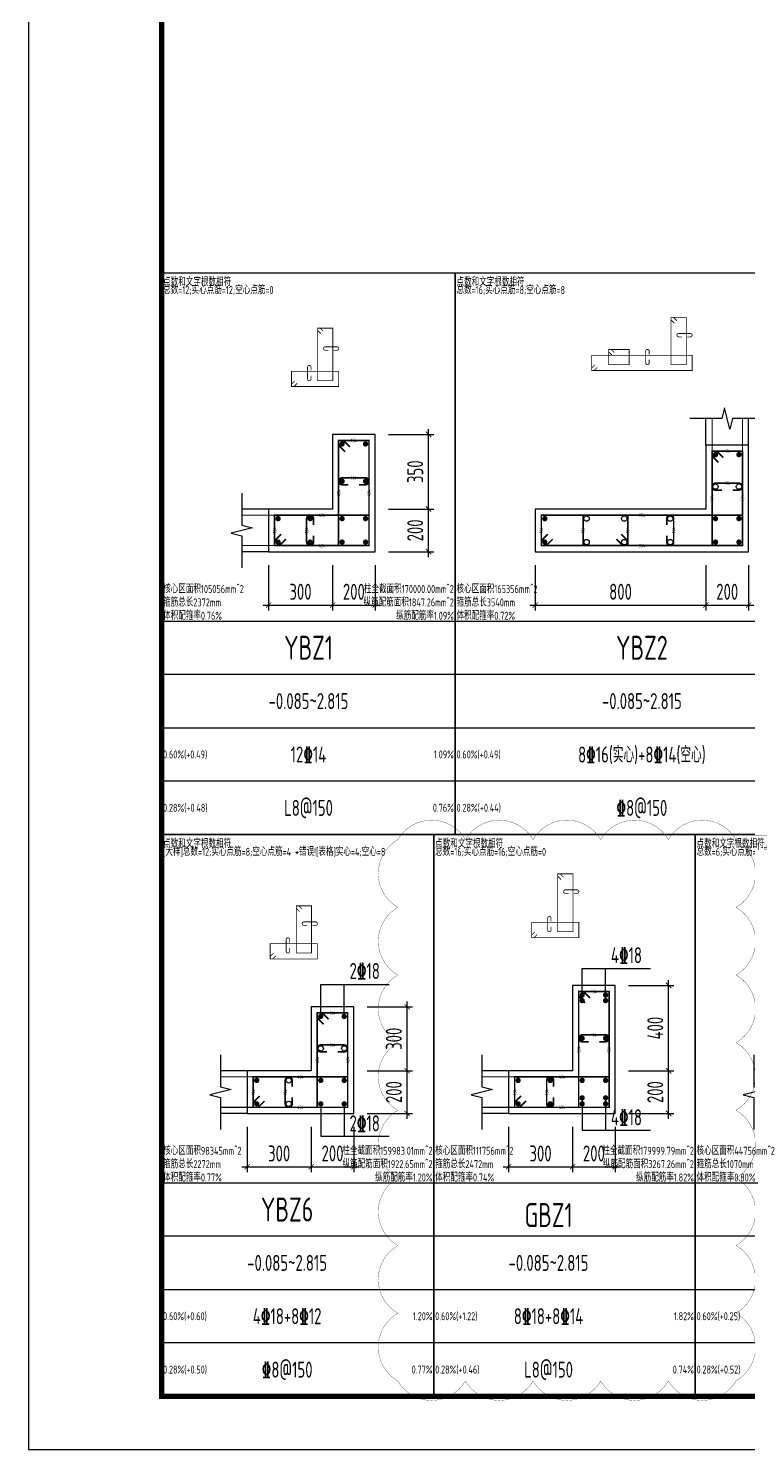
# Model space of a CAD drawing. Extents: x -1058961 to 23600, y -449123 to 2751847.
# Drawn here: x -459602 to -446102, y -81361 to -54723 of the extents above; entities that cross this region are included whole.
import ezdxf
from ezdxf.enums import TextEntityAlignment as Align

# ---------------------------------------------------------------- set-up
doc = ezdxf.new("R2010")
doc.units = 0
doc.header["$LTSCALE"] = 1000
doc.layers.get('0').update_dxf_attribs({"linetype": 'CONTINUOUS'})
doc.layers.get('DEFPOINTS').update_dxf_attribs({"linetype": 'CONTINUOUS'})
for name, color, linetype in [('-TK', 7, 'CONTINUOUS'), ('COLU_DE_DIM', 3, 'CONTINUOUS'), ('COLU_DE_TH', 7, 'CONTINUOUS'), ('LABEL', 1, 'CONTINUOUS'), ('LINK', 6, 'CONTINUOUS'), ('LINK-INDEX', 6, 'CONTINUOUS'), ('REIN', 6, 'CONTINUOUS'), ('TAB', 7, 'CONTINUOUS'), ('TAB_TEXT', 7, 'CONTINUOUS'), ('TEXT25', 2, 'CONTINUOUS'), ('THIN', 7, 'CONTINUOUS')]:
    doc.layers.add(name, color=color, linetype=linetype)
for name, color, linetype, plot in [('审图修改', 2, 'CONTINUOUS', False), ('箍筋长度', 3, 'CONTINUOUS', False), ('配箍校核', 34, 'CONTINUOUS', False)]:
    doc.layers.add(name, color=color, linetype=linetype, plot=plot)
doc.styles.add('BW_Rein', font='Tssdeng.shx', dxfattribs={"width": 0.7, "bigfont": 'hztxt.shx'})
doc.styles.add('TSSD_DIMENSION', font='Tssdeng.shx', dxfattribs={"width": 0.7, "bigfont": 'tssdchn.shx'})
doc.styles.add('TSSD_REIN', font='tssdeng.shx', dxfattribs={"width": 0.7, "height": 300, "bigfont": 'tssdchn.shx'})
doc.dimstyles.new('TSSD_25_100', dxfattribs={"dimtxt": 300, "dimasz": 100, "dimexe": 100, "dimexo": 250, "dimgap": 100, "dimtad": 1, "dimdec": 0, "dimlfac": 0.25, "dimzin": 0, "dimdsep": 46, "dimtxsty": 'TSSD_DIMENSION', "dimblk": 'ARCHTICK', "dimcen": 0, "dimdle": 100, "dimclrt": 7, "dimadec": 0, "dimazin": 0, "dimtfac": 1, "dimtdec": 0, "dimtix": 1, "dimtmove": 2, "dimatfit": 3, "dimldrblk": 'ARCHTICK', "dimfxl": 0, "dimtolj": 1, "dimtzin": 0, "dimarcsym": 0})

# ---------------------------------------------------------------- blocks, each defined once
blk = doc.blocks.new('_ArchTick')
at = {"color": 0, "linetype": 'ByBlock', "const_width": 0.15}
blk.add_lwpolyline([(-0.5, -0.5), (0.5, 0.5)], dxfattribs=at)
blk = doc.blocks.new('*D105')
at = {"layer": 'COLU_DE_DIM', "color": 0, "lineweight": -2}
for p, q in [((-455102, -64782), (-455102, -65632)), ((-453902, -64782), (-453902, -65632)), ((-455202, -65532), (-453802, -65532))]:
    blk.add_line(p, q, dxfattribs=at)
at = {"layer": 'DEFPOINTS', "color": 0}
for p in [(-455102, -64532), (-453902, -64532), (-453902, -65532)]:
    blk.add_point(p, dxfattribs=at)
at = {"layer": 'COLU_DE_DIM', "color": 0, "lineweight": -2, "xscale": 100, "yscale": 100, "zscale": 100, "rotation": 180}
blk.add_blockref('_ArchTick', (-455102, -65532), dxfattribs=at)
at = {"layer": 'COLU_DE_DIM', "color": 0, "lineweight": -2, "xscale": 100, "yscale": 100, "zscale": 100}
blk.add_blockref('_ArchTick', (-453902, -65532), dxfattribs=at)
at = {"layer": 'COLU_DE_DIM', "color": 7, "insert": (-454502, -65282), "char_height": 300, "attachment_point": 5, "style": 'TSSD_DIMENSION'}
blk.add_mtext('\\A1;300', dxfattribs=at)
blk = doc.blocks.new('*D106')
at = {"layer": 'COLU_DE_DIM', "color": 0, "lineweight": -2}
for p, q in [((-453902, -64782), (-453902, -65632)), ((-453102, -64782), (-453102, -65632)), ((-454002, -65532), (-453002, -65532))]:
    blk.add_line(p, q, dxfattribs=at)
at = {"layer": 'DEFPOINTS', "color": 0}
for p in [(-453902, -64532), (-453102, -64532), (-453102, -65532)]:
    blk.add_point(p, dxfattribs=at)
at = {"layer": 'COLU_DE_DIM', "color": 0, "lineweight": -2, "xscale": 100, "yscale": 100, "zscale": 100, "rotation": 180}
blk.add_blockref('_ArchTick', (-453902, -65532), dxfattribs=at)
at = {"layer": 'COLU_DE_DIM', "color": 0, "lineweight": -2, "xscale": 100, "yscale": 100, "zscale": 100}
blk.add_blockref('_ArchTick', (-453102, -65532), dxfattribs=at)
at = {"layer": 'COLU_DE_DIM', "color": 7, "insert": (-453502, -65282), "char_height": 300, "attachment_point": 5, "style": 'TSSD_DIMENSION'}
blk.add_mtext('\\A1;200', dxfattribs=at)
blk = doc.blocks.new('*D107')
at = {"layer": 'COLU_DE_DIM', "color": 0, "lineweight": -2}
for p, q in [((-452102, -64632), (-452102, -63632)), ((-452852, -63732), (-452002, -63732)), ((-452852, -64532), (-452002, -64532))]:
    blk.add_line(p, q, dxfattribs=at)
at = {"layer": 'DEFPOINTS', "color": 0}
for p in [(-453102, -63732), (-452102, -63732), (-453102, -64532)]:
    blk.add_point(p, dxfattribs=at)
at = {"layer": 'COLU_DE_DIM', "color": 0, "lineweight": -2, "xscale": 100, "yscale": 100, "zscale": 100}
for p, rotation in [((-452102, -63732), 90), ((-452102, -64532), 270)]:
    blk.add_blockref('_ArchTick', p, dxfattribs=dict(at, rotation=rotation))
at = {"layer": 'COLU_DE_DIM', "color": 7, "insert": (-452352, -64132), "char_height": 300, "attachment_point": 5, "rotation": 90, "style": 'TSSD_DIMENSION'}
blk.add_mtext('\\A1;200', dxfattribs=at)
blk = doc.blocks.new('*D108')
at = {"layer": 'COLU_DE_DIM', "color": 0, "lineweight": -2}
for p, q in [((-452852, -62332), (-452002, -62332)), ((-452102, -63832), (-452102, -62232)), ((-452852, -63732), (-452002, -63732))]:
    blk.add_line(p, q, dxfattribs=at)
at = {"layer": 'DEFPOINTS', "color": 0}
for p in [(-453102, -62332), (-452102, -62332), (-453102, -63732)]:
    blk.add_point(p, dxfattribs=at)
at = {"layer": 'COLU_DE_DIM', "color": 0, "lineweight": -2, "xscale": 100, "yscale": 100, "zscale": 100}
for p, rotation in [((-452102, -62332), 90), ((-452102, -63732), 270)]:
    blk.add_blockref('_ArchTick', p, dxfattribs=dict(at, rotation=rotation))
at = {"layer": 'COLU_DE_DIM', "color": 7, "insert": (-452352, -63032), "char_height": 300, "attachment_point": 5, "rotation": 90, "style": 'TSSD_DIMENSION'}
blk.add_mtext('\\A1;350', dxfattribs=at)
blk = doc.blocks.new('*D10')
at = {"layer": 'COLU_DE_DIM', "color": 0, "lineweight": -2}
for p, q in [((-455502, -75311), (-455502, -76161)), ((-454302, -75311), (-454302, -76161)), ((-455602, -76061), (-454202, -76061))]:
    blk.add_line(p, q, dxfattribs=at)
at = {"layer": 'DEFPOINTS', "color": 0}
for p in [(-455502, -75061), (-454302, -75061), (-454302, -76061)]:
    blk.add_point(p, dxfattribs=at)
at = {"layer": 'COLU_DE_DIM', "color": 0, "lineweight": -2, "xscale": 100, "yscale": 100, "zscale": 100, "rotation": 180}
blk.add_blockref('_ArchTick', (-455502, -76061), dxfattribs=at)
at = {"layer": 'COLU_DE_DIM', "color": 0, "lineweight": -2, "xscale": 100, "yscale": 100, "zscale": 100}
blk.add_blockref('_ArchTick', (-454302, -76061), dxfattribs=at)
at = {"layer": 'COLU_DE_DIM', "color": 7, "insert": (-454902, -75811), "char_height": 300, "attachment_point": 5, "style": 'TSSD_DIMENSION'}
blk.add_mtext('\\A1;300', dxfattribs=at)
blk = doc.blocks.new('*D11')
at = {"layer": 'COLU_DE_DIM', "color": 0, "lineweight": -2}
for p, q in [((-454302, -75311), (-454302, -76161)), ((-453502, -75311), (-453502, -76161)), ((-454402, -76061), (-453402, -76061))]:
    blk.add_line(p, q, dxfattribs=at)
at = {"layer": 'DEFPOINTS', "color": 0}
for p in [(-454302, -75061), (-453502, -75061), (-453502, -76061)]:
    blk.add_point(p, dxfattribs=at)
at = {"layer": 'COLU_DE_DIM', "color": 0, "lineweight": -2, "xscale": 100, "yscale": 100, "zscale": 100, "rotation": 180}
blk.add_blockref('_ArchTick', (-454302, -76061), dxfattribs=at)
at = {"layer": 'COLU_DE_DIM', "color": 0, "lineweight": -2, "xscale": 100, "yscale": 100, "zscale": 100}
blk.add_blockref('_ArchTick', (-453502, -76061), dxfattribs=at)
at = {"layer": 'COLU_DE_DIM', "color": 7, "insert": (-453902, -75811), "char_height": 300, "attachment_point": 5, "style": 'TSSD_DIMENSION'}
blk.add_mtext('\\A1;200', dxfattribs=at)
blk = doc.blocks.new('*D12')
at = {"layer": 'COLU_DE_DIM', "color": 0, "lineweight": -2}
for p, q in [((-453252, -74261), (-452402, -74261)), ((-452502, -75161), (-452502, -74161)), ((-453252, -75061), (-452402, -75061))]:
    blk.add_line(p, q, dxfattribs=at)
at = {"layer": 'DEFPOINTS', "color": 0}
for p in [(-453502, -74261), (-452502, -74261), (-453502, -75061)]:
    blk.add_point(p, dxfattribs=at)
at = {"layer": 'COLU_DE_DIM', "color": 0, "lineweight": -2, "xscale": 100, "yscale": 100, "zscale": 100}
for p, rotation in [((-452502, -74261), 90), ((-452502, -75061), 270)]:
    blk.add_blockref('_ArchTick', p, dxfattribs=dict(at, rotation=rotation))
at = {"layer": 'COLU_DE_DIM', "color": 7, "insert": (-452752, -74661), "char_height": 300, "attachment_point": 5, "rotation": 90, "style": 'TSSD_DIMENSION'}
blk.add_mtext('\\A1;200', dxfattribs=at)
blk = doc.blocks.new('*D13')
at = {"layer": 'COLU_DE_DIM', "color": 0, "lineweight": -2}
for p, q in [((-452502, -74361), (-452502, -72962)), ((-453252, -73062), (-452402, -73062)), ((-453252, -74261), (-452402, -74261))]:
    blk.add_line(p, q, dxfattribs=at)
at = {"layer": 'DEFPOINTS', "color": 0}
for p in [(-453502, -73062), (-452502, -73062), (-453502, -74261)]:
    blk.add_point(p, dxfattribs=at)
at = {"layer": 'COLU_DE_DIM', "color": 0, "lineweight": -2, "xscale": 100, "yscale": 100, "zscale": 100}
for p, rotation in [((-452502, -73062), 90), ((-452502, -74261), 270)]:
    blk.add_blockref('_ArchTick', p, dxfattribs=dict(at, rotation=rotation))
at = {"layer": 'COLU_DE_DIM', "color": 7, "insert": (-452752, -73661), "char_height": 300, "attachment_point": 5, "rotation": 90, "style": 'TSSD_DIMENSION'}
blk.add_mtext('\\A1;300', dxfattribs=at)
blk = doc.blocks.new('*D18')
at = {"layer": 'COLU_DE_DIM', "color": 0, "lineweight": -2}
for p, q in [((-450102, -64782), (-450102, -65632)), ((-446902, -64782), (-446902, -65632)), ((-450202, -65532), (-446802, -65532))]:
    blk.add_line(p, q, dxfattribs=at)
at = {"layer": 'DEFPOINTS', "color": 0}
for p in [(-450102, -64532), (-446902, -64532), (-446902, -65532)]:
    blk.add_point(p, dxfattribs=at)
at = {"layer": 'COLU_DE_DIM', "color": 0, "lineweight": -2, "xscale": 100, "yscale": 100, "zscale": 100, "rotation": 180}
blk.add_blockref('_ArchTick', (-450102, -65532), dxfattribs=at)
at = {"layer": 'COLU_DE_DIM', "color": 0, "lineweight": -2, "xscale": 100, "yscale": 100, "zscale": 100}
blk.add_blockref('_ArchTick', (-446902, -65532), dxfattribs=at)
at = {"layer": 'COLU_DE_DIM', "color": 7, "insert": (-448502, -65282), "char_height": 300, "attachment_point": 5, "style": 'TSSD_DIMENSION'}
blk.add_mtext('\\A1;800', dxfattribs=at)
blk = doc.blocks.new('*D19')
at = {"layer": 'COLU_DE_DIM', "color": 0, "lineweight": -2}
for p, q in [((-446902, -64782), (-446902, -65632)), ((-446102, -64782), (-446102, -65632)), ((-447002, -65532), (-446002, -65532))]:
    blk.add_line(p, q, dxfattribs=at)
at = {"layer": 'DEFPOINTS', "color": 0}
for p in [(-446902, -64532), (-446102, -64532), (-446102, -65532)]:
    blk.add_point(p, dxfattribs=at)
at = {"layer": 'COLU_DE_DIM', "color": 0, "lineweight": -2, "xscale": 100, "yscale": 100, "zscale": 100, "rotation": 180}
blk.add_blockref('_ArchTick', (-446902, -65532), dxfattribs=at)
at = {"layer": 'COLU_DE_DIM', "color": 0, "lineweight": -2, "xscale": 100, "yscale": 100, "zscale": 100}
blk.add_blockref('_ArchTick', (-446102, -65532), dxfattribs=at)
at = {"layer": 'COLU_DE_DIM', "color": 7, "insert": (-446502, -65282), "char_height": 300, "attachment_point": 5, "style": 'TSSD_DIMENSION'}
blk.add_mtext('\\A1;200', dxfattribs=at)
blk = doc.blocks.new('*D37')
at = {"layer": 'COLU_DE_DIM', "color": 0, "lineweight": -2}
for p, q in [((-450602, -75311), (-450602, -76161)), ((-449402, -75311), (-449402, -76161)), ((-450702, -76061), (-449302, -76061))]:
    blk.add_line(p, q, dxfattribs=at)
at = {"layer": 'DEFPOINTS', "color": 0}
for p in [(-450602, -75061), (-449402, -75061), (-449402, -76061)]:
    blk.add_point(p, dxfattribs=at)
at = {"layer": 'COLU_DE_DIM', "color": 0, "lineweight": -2, "xscale": 100, "yscale": 100, "zscale": 100, "rotation": 180}
blk.add_blockref('_ArchTick', (-450602, -76061), dxfattribs=at)
at = {"layer": 'COLU_DE_DIM', "color": 0, "lineweight": -2, "xscale": 100, "yscale": 100, "zscale": 100}
blk.add_blockref('_ArchTick', (-449402, -76061), dxfattribs=at)
at = {"layer": 'COLU_DE_DIM', "color": 7, "insert": (-450002, -75811), "char_height": 300, "attachment_point": 5, "style": 'TSSD_DIMENSION'}
blk.add_mtext('\\A1;300', dxfattribs=at)
blk = doc.blocks.new('*D38')
at = {"layer": 'COLU_DE_DIM', "color": 0, "lineweight": -2}
for p, q in [((-449402, -75311), (-449402, -76161)), ((-448602, -75311), (-448602, -76161)), ((-449502, -76061), (-448502, -76061))]:
    blk.add_line(p, q, dxfattribs=at)
at = {"layer": 'DEFPOINTS', "color": 0}
for p in [(-449402, -75061), (-448602, -75061), (-448602, -76061)]:
    blk.add_point(p, dxfattribs=at)
at = {"layer": 'COLU_DE_DIM', "color": 0, "lineweight": -2, "xscale": 100, "yscale": 100, "zscale": 100, "rotation": 180}
blk.add_blockref('_ArchTick', (-449402, -76061), dxfattribs=at)
at = {"layer": 'COLU_DE_DIM', "color": 0, "lineweight": -2, "xscale": 100, "yscale": 100, "zscale": 100}
blk.add_blockref('_ArchTick', (-448602, -76061), dxfattribs=at)
at = {"layer": 'COLU_DE_DIM', "color": 7, "insert": (-449002, -75811), "char_height": 300, "attachment_point": 5, "style": 'TSSD_DIMENSION'}
blk.add_mtext('\\A1;200', dxfattribs=at)
blk = doc.blocks.new('*D39')
at = {"layer": 'COLU_DE_DIM', "color": 0, "lineweight": -2}
for p, q in [((-448352, -74261), (-447502, -74261)), ((-447602, -75161), (-447602, -74161)), ((-448352, -75061), (-447502, -75061))]:
    blk.add_line(p, q, dxfattribs=at)
at = {"layer": 'DEFPOINTS', "color": 0}
for p in [(-448602, -74261), (-447602, -74261), (-448602, -75061)]:
    blk.add_point(p, dxfattribs=at)
at = {"layer": 'COLU_DE_DIM', "color": 0, "lineweight": -2, "xscale": 100, "yscale": 100, "zscale": 100}
for p, rotation in [((-447602, -74261), 90), ((-447602, -75061), 270)]:
    blk.add_blockref('_ArchTick', p, dxfattribs=dict(at, rotation=rotation))
at = {"layer": 'COLU_DE_DIM', "color": 7, "insert": (-447852, -74661), "char_height": 300, "attachment_point": 5, "rotation": 90, "style": 'TSSD_DIMENSION'}
blk.add_mtext('\\A1;200', dxfattribs=at)
blk = doc.blocks.new('*D40')
at = {"layer": 'COLU_DE_DIM', "color": 0, "lineweight": -2}
for p, q in [((-448352, -72661), (-447502, -72661)), ((-447602, -74361), (-447602, -72561)), ((-448352, -74261), (-447502, -74261))]:
    blk.add_line(p, q, dxfattribs=at)
at = {"layer": 'DEFPOINTS', "color": 0}
for p in [(-448602, -72661), (-447602, -72661), (-448602, -74261)]:
    blk.add_point(p, dxfattribs=at)
at = {"layer": 'COLU_DE_DIM', "color": 0, "lineweight": -2, "xscale": 100, "yscale": 100, "zscale": 100}
for p, rotation in [((-447602, -72661), 90), ((-447602, -74261), 270)]:
    blk.add_blockref('_ArchTick', p, dxfattribs=dict(at, rotation=rotation))
at = {"layer": 'COLU_DE_DIM', "color": 7, "insert": (-447852, -73461), "char_height": 300, "attachment_point": 5, "rotation": 90, "style": 'TSSD_DIMENSION'}
blk.add_mtext('\\A1;400', dxfattribs=at)
blk = doc.blocks.new('A1')
blk.add_lwpolyline([(0, 59400), (0, 0), (84100, 0), (84100, 59400)], close=True)
at = {"const_width": 100}
blk.add_lwpolyline([(2500, 58400), (2500, 1000), (83100, 1000), (83100, 58400)], close=True, dxfattribs=at)

msp = doc.modelspace()

# ---------------------------------------------------------------- linework, layer by layer
at = {"layer": 'COLU_DE_TH'}
for points in [[(-455102.31, -63731.63), (-455102.31, -64531.63), (-453102.31, -64531.63), (-453102.31, -62331.63), (-453902.31, -62331.63), (-453902.31, -63731.63), (-455102.31, -63731.63)], [(-446102.32, -62531.63), (-446902.32, -62531.63), (-446902.32, -63731.63), (-450102.31, -63731.63), (-450102.31, -64531.63), (-446102.32, -64531.63), (-446102.32, -62531.63)], [(-450602.31, -74261.18), (-450602.31, -75061.18), (-448602.31, -75061.18), (-448602.31, -72661.18), (-449402.31, -72661.18), (-449402.31, -74261.18), (-450602.31, -74261.18)], [(-455502.31, -74261.18), (-455502.31, -75061.18), (-453502.31, -75061.18), (-453502.31, -73061.52), (-454302.31, -73061.52), (-454302.31, -74261.18), (-455502.31, -74261.18)]]:
    msp.add_lwpolyline(points, close=True, dxfattribs=at)
at = {"layer": 'LABEL'}
for p, q in [((-449222.31, -72345.66), (-447942.31, -72345.66)), ((-449222.31, -72945.66), (-449222.31, -72345.66)), ((-448782.31, -72945.66), (-448782.31, -72345.66)), ((-454122.31, -72641.52), (-452842.31, -72641.52)), ((-454122.31, -73241.52), (-454122.31, -72641.52)), ((-453682.31, -73241.52), (-453682.31, -72641.52)), ((-449222.31, -74776.71), (-449222.31, -75376.71)), ((-448782.31, -74776.71), (-448782.31, -75376.71)), ((-454122.31, -74889.59), (-454122.31, -75489.59)), ((-453682.31, -74889.59), (-453682.31, -75489.59)), ((-449222.31, -75376.71), (-447942.31, -75376.71)), ((-454122.31, -75489.59), (-452842.31, -75489.59))]:
    msp.add_line(p, q, dxfattribs=at)
at = {"layer": 'LINK', "const_width": 30}
for points in [[(-453667.31, -62658.55), (-453787.31, -62538.55), (-453787.31, -62446.63), (-453217.31, -62446.63), (-453217.31, -64416.63), (-453787.31, -64416.63), (-453787.31, -62446.63), (-453695.39, -62446.63), (-453575.39, -62566.63)], [(-446667.32, -62858.55), (-446787.32, -62738.55), (-446787.32, -62646.63), (-446217.32, -62646.63), (-446217.32, -64416.63), (-446787.32, -64416.63), (-446787.32, -62646.63), (-446695.39, -62646.63), (-446575.39, -62766.63)], [(-454775.39, -64296.63), (-454895.39, -64416.63), (-454987.31, -64416.63), (-454987.31, -63846.63), (-453217.31, -63846.63), (-453217.31, -64416.63), (-454987.31, -64416.63), (-454987.31, -64324.71), (-454867.31, -64204.71)], [(-449775.39, -64296.63), (-449895.39, -64416.63), (-449987.31, -64416.63), (-449987.31, -63846.63), (-446217.32, -63846.63), (-446217.32, -64416.63), (-449987.31, -64416.63), (-449987.31, -64324.71), (-449867.31, -64204.71)], [(-448487.07, -64204.71), (-448367.07, -64324.71), (-448367.07, -64416.63), (-449203.4, -64416.63), (-449203.4, -63846.63), (-448367.07, -63846.63), (-448367.07, -64416.63), (-448458.99, -64416.63), (-448578.99, -64296.63)], [(-449167.31, -72988.11), (-449287.31, -72868.11), (-449287.31, -72776.18), (-448717.31, -72776.18), (-448717.31, -74946.18), (-449287.31, -74946.18), (-449287.31, -72776.18), (-449195.39, -72776.18), (-449075.39, -72896.18)], [(-454067.31, -73388.44), (-454187.31, -73268.44), (-454187.31, -73176.52), (-453617.31, -73176.52), (-453617.31, -74946.18), (-454187.31, -74946.18), (-454187.31, -73176.52), (-454095.39, -73176.52), (-453975.39, -73296.52)], [(-455175.39, -74826.18), (-455295.39, -74946.18), (-455387.31, -74946.18), (-455387.31, -74376.18), (-453617.31, -74376.18), (-453617.31, -74946.18), (-455387.31, -74946.18), (-455387.31, -74854.26), (-455267.31, -74734.26)], [(-450275.39, -74826.18), (-450395.39, -74946.18), (-450487.31, -74946.18), (-450487.31, -74376.18), (-448717.31, -74376.18), (-448717.31, -74946.18), (-450487.31, -74946.18), (-450487.31, -74854.26), (-450367.31, -74734.26)]]:
    msp.add_lwpolyline(points, dxfattribs=at)
for points in [[(-453402.31, -63276.63), (-453282.31, -63276.63, 1), (-453282.31, -63146.63), (-453722.31, -63146.63, 1), (-453722.31, -63276.63), (-453602.31, -63276.63)], [(-446402.32, -63376.63), (-446282.32, -63376.63, 1), (-446282.32, -63246.63), (-446722.32, -63246.63, 1), (-446722.32, -63376.63), (-446602.32, -63376.63)], [(-454257.31, -64031.63), (-454257.31, -63911.63, 1), (-454387.31, -63911.63), (-454387.31, -64351.63, 1), (-454257.31, -64351.63), (-454257.31, -64231.63)], [(-447636.29, -64231.63), (-447636.29, -64351.63, 1), (-447506.29, -64351.63), (-447506.29, -63911.63, 1), (-447636.29, -63911.63), (-447636.29, -64031.63)], [(-453802.31, -73906.35), (-453682.31, -73906.35, 1), (-453682.31, -73776.35), (-454122.31, -73776.35, 1), (-454122.31, -73906.35), (-454002.31, -73906.35)], [(-448902.31, -73717.49), (-448782.31, -73717.49, 1), (-448782.31, -73587.49), (-449222.31, -73587.49, 1), (-449222.31, -73717.49), (-449102.31, -73717.49)], [(-454657.31, -74561.18), (-454657.31, -74441.18, 1), (-454787.31, -74441.18), (-454787.31, -74881.18, 1), (-454657.31, -74881.18), (-454657.31, -74761.18)], [(-449757.31, -74561.18), (-449757.31, -74441.18, 1), (-449887.31, -74441.18), (-449887.31, -74881.18, 1), (-449757.31, -74881.18), (-449757.31, -74761.18)]]:
    msp.add_lwpolyline(points, format="xyb", dxfattribs=at)
at = {"layer": 'LINK-INDEX', "const_width": 15}
for points in [[(-447494.82, -60246.07), (-447554.82, -60186.07), (-447554.82, -60140.11), (-447269.82, -60140.11), (-447269.82, -61025.11), (-447554.82, -61025.11), (-447554.82, -60140.11), (-447508.85, -60140.11), (-447448.85, -60200.11)], [(-454119.81, -60446.07), (-454179.81, -60386.07), (-454179.81, -60340.11), (-453894.81, -60340.11), (-453894.81, -61325.11), (-454179.81, -61325.11), (-454179.81, -60340.11), (-454133.85, -60340.11), (-454073.85, -60400.11)], [(-448664.81, -60846.07), (-448724.81, -60786.07), (-448724.81, -60740.11), (-448339.81, -60740.11), (-448339.81, -61025.11), (-448724.81, -61025.11), (-448724.81, -60740.11), (-448678.85, -60740.11), (-448618.85, -60800.11)], [(-448938.85, -61075.11), (-448998.85, -61135.11), (-449044.81, -61135.11), (-449044.81, -60850.11), (-447159.82, -60850.11), (-447159.82, -61135.11), (-449044.81, -61135.11), (-449044.81, -61089.15), (-448984.81, -61029.15)], [(-454563.85, -61375.11), (-454623.85, -61435.11), (-454669.81, -61435.11), (-454669.81, -61150.11), (-453784.81, -61150.11), (-453784.81, -61435.11), (-454669.81, -61435.11), (-454669.81, -61389.15), (-454609.81, -61329.15)], [(-449619.81, -70675.63), (-449679.81, -70615.63), (-449679.81, -70569.67), (-449394.81, -70569.67), (-449394.81, -71654.67), (-449679.81, -71654.67), (-449679.81, -70569.67), (-449633.85, -70569.67), (-449573.85, -70629.67)], [(-454519.81, -71276.13), (-454579.81, -71216.13), (-454579.81, -71170.17), (-454294.81, -71170.17), (-454294.81, -72055), (-454579.81, -72055), (-454579.81, -71170.17), (-454533.85, -71170.17), (-454473.85, -71230.17)], [(-450063.85, -71704.67), (-450123.85, -71764.67), (-450169.81, -71764.67), (-450169.81, -71479.67), (-449284.81, -71479.67), (-449284.81, -71764.67), (-450169.81, -71764.67), (-450169.81, -71718.7), (-450109.81, -71658.7)], [(-454963.85, -72105), (-455023.85, -72165), (-455069.81, -72165), (-455069.81, -71880), (-454184.81, -71880), (-454184.81, -72165), (-455069.81, -72165), (-455069.81, -72119.04), (-455009.81, -72059.04)]]:
    msp.add_lwpolyline(points, dxfattribs=at)
for points in [[(-447252.32, -60505.11), (-447192.32, -60505.11, 1), (-447192.32, -60440.11), (-447412.32, -60440.11, 1), (-447412.32, -60505.11), (-447352.32, -60505.11)], [(-453877.31, -60755.11), (-453817.31, -60755.11, 1), (-453817.31, -60690.11), (-454037.31, -60690.11, 1), (-454037.31, -60755.11), (-453977.31, -60755.11)], [(-447964.81, -60832.61), (-447964.81, -60772.61, 1), (-448029.81, -60772.61), (-448029.81, -60992.61, 1), (-447964.81, -60992.61), (-447964.81, -60932.61)], [(-454304.81, -61132.61), (-454304.81, -61072.61, 1), (-454369.81, -61072.61), (-454369.81, -61292.61, 1), (-454304.81, -61292.61), (-454304.81, -61232.61)], [(-449377.31, -70934.58), (-449317.31, -70934.58, 1), (-449317.31, -70869.58), (-449537.31, -70869.58, 1), (-449537.31, -70934.58), (-449477.31, -70934.58)], [(-449804.81, -71462.17), (-449804.81, -71402.17, 1), (-449869.81, -71402.17), (-449869.81, -71622.17, 1), (-449804.81, -71622.17), (-449804.81, -71562.17)], [(-454277.31, -71535.08), (-454217.31, -71535.08, 1), (-454217.31, -71470.08), (-454437.31, -71470.08, 1), (-454437.31, -71535.08), (-454377.31, -71535.08)], [(-454704.81, -71862.5), (-454704.81, -71802.5, 1), (-454769.81, -71802.5), (-454769.81, -72022.5, 1), (-454704.81, -72022.5), (-454704.81, -71962.5)]]:
    msp.add_lwpolyline(points, format="xyb", dxfattribs=at)
at = {"layer": 'LINK-INDEX', "color": 1, "const_width": 20}
for points in [[(-446787.32, -62746.63), (-446787.32, -62031.63)], [(-446217.32, -62746.63), (-446217.32, -62031.63)], [(-454887.31, -63846.63), (-455602.31, -63846.63)], [(-454887.31, -64416.63), (-455602.31, -64416.63)], [(-455287.31, -74376.18), (-456002.31, -74376.18)], [(-450387.31, -74376.18), (-451102.31, -74376.18)], [(-455287.31, -74946.18), (-456002.31, -74946.18)], [(-450387.31, -74946.18), (-451102.31, -74946.18)]]:
    msp.add_lwpolyline(points, dxfattribs=at)
at = {"layer": 'REIN', "const_width": 50}
for points in [[(-453747.31, -62511.63, 1), (-453697.31, -62511.63, 1), (-453747.31, -62511.63)], [(-453307.31, -62511.63, 1), (-453257.31, -62511.63, 1), (-453307.31, -62511.63)], [(-446747.32, -62711.63, 1), (-446697.32, -62711.63, 1), (-446747.32, -62711.63)], [(-446307.32, -62711.63, 1), (-446257.32, -62711.63, 1), (-446307.32, -62711.63)], [(-453747.31, -63211.63, 1), (-453697.31, -63211.63, 1), (-453747.31, -63211.63)], [(-453307.31, -63211.63, 1), (-453257.31, -63211.63, 1), (-453307.31, -63211.63)], [(-454947.31, -63911.63, 1), (-454897.31, -63911.63, 1), (-454947.31, -63911.63)], [(-454347.31, -63911.63, 1), (-454297.31, -63911.63, 1), (-454347.31, -63911.63)], [(-453747.31, -63911.63, 1), (-453697.31, -63911.63, 1), (-453747.31, -63911.63)], [(-453307.31, -63911.63, 1), (-453257.31, -63911.63, 1), (-453307.31, -63911.63)], [(-449947.31, -63911.63, 1), (-449897.31, -63911.63, 1), (-449947.31, -63911.63)], [(-446747.32, -63911.63, 1), (-446697.32, -63911.63, 1), (-446747.32, -63911.63)], [(-446307.32, -63911.63, 1), (-446257.32, -63911.63, 1), (-446307.32, -63911.63)], [(-454947.31, -64351.63, 1), (-454897.31, -64351.63, 1), (-454947.31, -64351.63)], [(-454347.31, -64351.63, 1), (-454297.31, -64351.63, 1), (-454347.31, -64351.63)], [(-453747.31, -64351.63, 1), (-453697.31, -64351.63, 1), (-453747.31, -64351.63)], [(-453307.31, -64351.63, 1), (-453257.31, -64351.63, 1), (-453307.31, -64351.63)], [(-449947.31, -64351.63, 1), (-449897.31, -64351.63, 1), (-449947.31, -64351.63)], [(-446747.32, -64351.63, 1), (-446697.32, -64351.63, 1), (-446747.32, -64351.63)], [(-446307.32, -64351.63, 1), (-446257.32, -64351.63, 1), (-446307.32, -64351.63)], [(-449247.31, -72841.18, 1), (-449197.31, -72841.18, 1), (-449247.31, -72841.18)], [(-449247.31, -72945.66, 1), (-449197.31, -72945.66, 1), (-449247.31, -72945.66)], [(-448807.31, -72841.18, 1), (-448757.31, -72841.18, 1), (-448807.31, -72841.18)], [(-448807.31, -72945.66, 1), (-448757.31, -72945.66, 1), (-448807.31, -72945.66)], [(-454147.31, -73241.52, 1), (-454097.31, -73241.52, 1), (-454147.31, -73241.52)], [(-453707.31, -73241.52, 1), (-453657.31, -73241.52, 1), (-453707.31, -73241.52)], [(-449247.31, -73652.49, 1), (-449197.31, -73652.49, 1), (-449247.31, -73652.49)], [(-448807.31, -73652.49, 1), (-448757.31, -73652.49, 1), (-448807.31, -73652.49)], [(-455347.31, -74441.18, 1), (-455297.31, -74441.18, 1), (-455347.31, -74441.18)], [(-454147.31, -74441.18, 1), (-454097.31, -74441.18, 1), (-454147.31, -74441.18)], [(-453707.31, -74441.18, 1), (-453657.31, -74441.18, 1), (-453707.31, -74441.18)], [(-450447.31, -74441.18, 1), (-450397.31, -74441.18, 1), (-450447.31, -74441.18)], [(-449847.31, -74441.18, 1), (-449797.31, -74441.18, 1), (-449847.31, -74441.18)], [(-449247.31, -74441.18, 1), (-449197.31, -74441.18, 1), (-449247.31, -74441.18)], [(-448807.31, -74441.18, 1), (-448757.31, -74441.18, 1), (-448807.31, -74441.18)], [(-455347.31, -74881.18, 1), (-455297.31, -74881.18, 1), (-455347.31, -74881.18)], [(-454147.31, -74881.18, 1), (-454097.31, -74881.18, 1), (-454147.31, -74881.18)], [(-453707.31, -74881.18, 1), (-453657.31, -74881.18, 1), (-453707.31, -74881.18)], [(-450447.31, -74881.18, 1), (-450397.31, -74881.18, 1), (-450447.31, -74881.18)], [(-449847.31, -74881.18, 1), (-449797.31, -74881.18, 1), (-449847.31, -74881.18)], [(-449247.31, -74768.3, 1), (-449197.31, -74768.3, 1), (-449247.31, -74768.3)], [(-449247.31, -74881.18, 1), (-449197.31, -74881.18, 1), (-449247.31, -74881.18)], [(-448807.31, -74768.3, 1), (-448757.31, -74768.3, 1), (-448807.31, -74768.3)], [(-448807.31, -74881.18, 1), (-448757.31, -74881.18, 1), (-448807.31, -74881.18)]]:
    msp.add_lwpolyline(points, format="xyb", close=True, dxfattribs=at)
at = {"layer": 'REIN'}
for centre in [(-446722.32, -63311.63), (-446282.32, -63311.63), (-449138.4, -63911.63), (-448432.07, -63911.63), (-447571.29, -63911.63), (-449138.4, -64351.63), (-448432.07, -64351.63), (-447571.29, -64351.63), (-454122.31, -73841.35), (-453682.31, -73841.35), (-454722.31, -74441.18), (-454722.31, -74881.18)]:
    msp.add_circle(centre, 50, dxfattribs=at)
at = {"layer": 'TAB'}
for points in [[(-457102.31, -59302.08), (-451602.31, -59302.08), (-451602.31, -69831.63), (-457102.31, -69831.63), (-457102.31, -59302.08), (-457102.31, -65831.63), (-451602.31, -65831.63), (-451602.31, -66831.63), (-457102.31, -66831.63), (-457102.31, -67831.63), (-451602.31, -67831.63), (-451602.31, -68831.63), (-457102.31, -68831.63)], [(-451602.31, -59302.08), (-444602.32, -59302.08), (-444602.32, -69831.63), (-451602.31, -69831.63), (-451602.31, -59302.08), (-451602.31, -65831.63), (-444602.32, -65831.63), (-444602.32, -66831.63), (-451602.31, -66831.63), (-451602.31, -67831.63), (-444602.32, -67831.63), (-444602.32, -68831.63), (-451602.31, -68831.63)], [(-457102.31, -69831.63), (-452002.31, -69831.63), (-452002.31, -80361.18), (-457102.31, -80361.18), (-457102.31, -69831.63), (-457102.31, -76361.18), (-452002.31, -76361.18), (-452002.31, -77361.18), (-457102.31, -77361.18), (-457102.31, -78361.18), (-452002.31, -78361.18), (-452002.31, -79361.18), (-457102.31, -79361.18)], [(-452002.31, -69831.63), (-447102.31, -69831.63), (-447102.31, -80361.18), (-452002.31, -80361.18), (-452002.31, -69831.63), (-452002.31, -76361.18), (-447102.31, -76361.18), (-447102.31, -77361.18), (-452002.31, -77361.18), (-452002.31, -78361.18), (-447102.31, -78361.18), (-447102.31, -79361.18), (-452002.31, -79361.18)], [(-447102.31, -69831.63), (-442402.31, -69831.63), (-442402.31, -80361.18), (-447102.31, -80361.18), (-447102.31, -69831.63), (-447102.31, -76361.18), (-442402.31, -76361.18), (-442402.31, -77361.18), (-447102.31, -77361.18), (-447102.31, -78361.18), (-442402.31, -78361.18), (-442402.31, -79361.18), (-447102.31, -79361.18)]]:
    msp.add_lwpolyline(points, dxfattribs=at)
at = {"layer": 'THIN'}
for p, q in [((-446902.32, -62531.63), (-446902.32, -62031.63)), ((-446102.32, -62531.63), (-446102.32, -62031.63)), ((-455102.31, -63731.63), (-455602.31, -63731.63)), ((-455102.31, -64531.63), (-455602.31, -64531.63)), ((-455502.31, -74261.18), (-456002.31, -74261.18)), ((-450602.31, -74261.18), (-451102.31, -74261.18)), ((-455502.31, -75061.18), (-456002.31, -75061.18)), ((-450602.31, -75061.18), (-451102.31, -75061.18))]:
    msp.add_line(p, q, dxfattribs=at)
for points in [[(-445802.32, -62031.63), (-446402.32, -62031.63), (-446452.32, -62231.63), (-446552.32, -61831.63), (-446602.32, -62031.63), (-447202.32, -62031.63)], [(-455602.31, -63431.63), (-455602.31, -64031.63), (-455402.31, -64081.63), (-455802.31, -64181.63), (-455602.31, -64231.63), (-455602.31, -64831.63)], [(-456002.31, -73961.18), (-456002.31, -74561.18), (-455802.31, -74611.18), (-456202.31, -74711.18), (-456002.31, -74761.18), (-456002.31, -75361.18)], [(-451102.31, -73961.18), (-451102.31, -74561.18), (-450902.31, -74611.18), (-451302.31, -74711.18), (-451102.31, -74761.18), (-451102.31, -75361.18)], [(-446002.31, -73961.18), (-446002.31, -74561.18), (-445802.31, -74611.18), (-446202.31, -74711.18), (-446002.31, -74761.18), (-446002.31, -75361.18)]]:
    msp.add_lwpolyline(points, dxfattribs=at)
at = {"layer": '审图修改', "color": 2, "const_width": 5}
msp.add_lwpolyline([(-452677.86, -69929.5, -0.57735027), (-451409.83, -69929.5, -0.57735027), (-450141.8, -69929.5, -0.57735027), (-448873.77, -69929.5, -0.57735027), (-447605.74, -69929.5, -0.57735027), (-446337.71, -69929.5, -0.57735027), (-446337.71, -71197.53, -0.57735027), (-446337.71, -72465.56, -0.57735027), (-446337.71, -73733.59, -0.57735027), (-446337.71, -75001.63, -0.57735027), (-446337.71, -76269.66, -0.57735027), (-446337.71, -77537.69, -0.57735027), (-446337.71, -78805.72, -0.57735027), (-446337.71, -80073.75, -0.57735027), (-447605.74, -80073.75, -0.57735027), (-448873.77, -80073.75, -0.57735027), (-450141.8, -80073.75, -0.57735027), (-451409.83, -80073.75, -0.57735027), (-452677.86, -80073.75, -0.57735027), (-452677.86, -78805.72, -0.57735027), (-452677.86, -77537.69, -0.57735027), (-452677.86, -76269.66, -0.57735027), (-452677.86, -75001.63, -0.57735027), (-452677.86, -73733.59, -0.57735027), (-452677.86, -72465.56, -0.57735027), (-452677.86, -71197.53, -0.57735027), (-452677.86, -69929.5, -0.57735027), (-452677.86, -69929.5, -0.57735027)], format="xyb", dxfattribs=at)

# ---------------------------------------------------------------- block references
at = {"layer": '-TK'}
msp.add_blockref('A1', (-459602.31, -81361.18), dxfattribs=at)

# ---------------------------------------------------------------- texts
at = {"layer": 'TAB_TEXT', "style": 'TSSD_REIN', "width": 0.7}
for s, height, p in [('YBZ1', 450, (-454352.31, -66331.63)), ('YBZ2', 450, (-448102.31, -66331.63)), ('-0.085~2.815', 300, (-454352.31, -67331.63)), ('-0.085~2.815', 300, (-448102.31, -67331.63)), ('L8@150', 300, (-454352.31, -69331.63)), ('%%1328@150', 300, (-448102.31, -69331.63)), ('YBZ6', 450, (-454752.31, -76861.18)), ('GBZ1', 450, (-449852.31, -76965.65)), ('-0.085~2.815', 300, (-454752.31, -77861.18)), ('-0.085~2.815', 300, (-449852.31, -77861.18)), ('%%1328@150', 300, (-454752.31, -79861.18))]:
    msp.add_text(s, height=height, dxfattribs=at).set_placement(p, align=Align.MIDDLE)
at = {"layer": 'TAB_TEXT', "color": 1, "style": 'TSSD_REIN', "width": 0.7}
for s, p in [('12%%13214', (-454352.31, -68331.63)), ('8%%13216(实心)+8%%13214(空心)', (-448102.31, -68331.63)), ('4%%13218+8%%13212', (-454752.31, -78861.18)), ('8%%13218+8%%13214', (-449852.31, -78861.18)), ('L8@150', (-449852.31, -79861.18))]:
    msp.add_text(s, height=300, dxfattribs=at).set_placement(p, align=Align.MIDDLE)
at = {"layer": 'TEXT25', "color": 1, "style": 'TSSD_REIN', "width": 0.7}
for s, p in [('4%%13218', (-448682.31, -72334.6)), ('2%%13218', (-453582.31, -72630.46)), ('2%%13218', (-453582.31, -75486.21)), ('4%%13218', (-448682.31, -75373.32))]:
    msp.add_text(s, height=300, dxfattribs=at).set_placement(p, align=Align.BOTTOM_LEFT)
at = {"layer": '箍筋长度', "style": 'BW_Rein', "width": 0.7}
for s, p in [('134', (-453502.31, -62446.63)), ('134', (-453502.31, -63146.63)), ('434', (-454102.31, -63846.63))]:
    msp.add_text(s, height=65, dxfattribs=at).set_placement(p, align=Align.MIDDLE_CENTER)
for s, rotation, p in [('134', 360, (-446502.32, -62646.63)), ('484', 90, (-453787.31, -63431.63)), ('484', 90, (-453217.31, -63431.63)), ('134', 0, (-446502.32, -63246.63)), ('434', 90, (-446787.32, -63531.63)), ('434', 90, (-446217.32, -63531.63)), ('934', 0, (-448102.31, -63846.63)), ('134', 90, (-454987.31, -64131.63)), ('134', 90, (-454387.31, -64131.63)), ('134', 90.000004, (-449987.31, -64131.63)), ('134', 90, (-449203.4, -64131.63)), ('134', 90, (-448367.07, -64131.63)), ('134', 90, (-447506.29, -64131.63)), ('434', 360, (-454102.31, -64416.63)), ('934', 360, (-448102.31, -64416.63)), ('134', 360, (-449002.31, -72776.18)), ('134', 0.000087, (-453902.31, -73176.52)), ('134', 0.000031, (-453902.31, -73776.35)), ('134', 360, (-449002.31, -73587.49)), ('434', 90.000087, (-454187.31, -74061.35)), ('434', 90.000087, (-453617.31, -74061.35)), ('534', 90, (-449287.31, -73861.18)), ('534', 90, (-448717.31, -73861.18)), ('434', 0.000031, (-454502.31, -74376.18)), ('434', 0, (-449602.31, -74376.18)), ('134', 90.000031, (-455387.31, -74661.18)), ('134', 90.000087, (-454787.31, -74661.18)), ('134', 90, (-450487.31, -74661.18)), ('134', 90, (-449887.31, -74661.18)), ('434', 0.000031, (-454502.31, -74946.18)), ('434', 360, (-449602.31, -74946.18))]:
    msp.add_text(s, height=65, rotation=rotation, dxfattribs=at).set_placement(p, align=Align.MIDDLE_CENTER)
at = {"layer": '配箍校核', "style": 'BW_Rein', "width": 0.7}
for s, p in [('点数和文字根数相符', (-457077.31, -59552.08)), ('点数和文字根数相符', (-451577.31, -59552.08)), ('总数=12;实心点筋=12;空心点筋=0', (-457077.31, -59702.08)), ('总数=16;实心点筋=8;空心点筋=8', (-451577.31, -59702.08)), ('核心区面积105056mm^ 2', (-457077.31, -65306.63)), ('核心区面积165356mm^ 2', (-451577.31, -65306.63)), ('箍筋总长2372mm', (-457077.31, -65556.63)), ('箍筋总长3540mm', (-451577.31, -65556.63)), ('体积配箍率0.76%', (-457077.31, -65806.63)), ('体积配箍率0.72%', (-451577.31, -65806.63)), ('点数和文字根数相符', (-457077.31, -70081.63)), ('点数和文字根数相符', (-451977.31, -70081.63)), ('点数和文字根数相符', (-447077.31, -70081.63)), ('总数=16;实心点筋=16;空心点筋=0', (-451977.31, -70231.63)), ('总数=6;实心点筋=4;空心点筋=2', (-447077.31, -70231.63)), ('核心区面积98345mm^ 2', (-457077.31, -75836.18)), ('核心区面积111756mm^ 2', (-451977.31, -75836.18)), ('核心区面积44756mm^ 2', (-447077.31, -75836.18)), ('体积配箍率0.77%', (-457077.31, -76336.18)), ('箍筋总长2272mm', (-457077.31, -76086.18)), ('体积配箍率0.74%', (-451977.31, -76336.18)), ('箍筋总长2472mm', (-451977.31, -76086.18)), ('体积配箍率0.80%', (-447077.31, -76336.18)), ('箍筋总长1070mm', (-447077.31, -76086.18))]:
    msp.add_text(s, height=150, dxfattribs=at).set_placement(p)
for s, p in [('柱全截面积170000.00mm^ 2', (-451627.31, -65306.63)), ('纵筋配筋面积1847.26mm^ 2', (-451627.31, -65556.63)), ('纵筋配筋率1.09%', (-451627.31, -65806.63)), ('柱全截面积159983.01mm^ 2', (-452027.31, -75836.18)), ('纵筋配筋面积1922.65mm^ 2', (-452027.31, -76086.18)), ('柱全截面积179999.79mm^ 2', (-447127.31, -75836.18)), ('纵筋配筋面积3267.26mm^ 2', (-447127.31, -76086.18)), ('纵筋配筋率1.20%', (-452027.31, -76336.18)), ('纵筋配筋率1.82%', (-447127.31, -76336.18))]:
    msp.add_text(s, height=150, dxfattribs=at).set_placement(p, align=Align.RIGHT)
for s, p in [('0.60%(+0.49)', (-457077.31, -68331.63)), ('0.60%(+0.49)', (-451577.31, -68331.63)), ('0.28%(+0.48)', (-457077.31, -69331.63)), ('0.28%(+0.44)', (-451577.31, -69331.63)), ('0.60%(+0.60)', (-457077.31, -78861.18)), ('0.60%(+1.22)', (-451977.31, -78861.18)), ('0.60%(+0.25)', (-447077.31, -78861.18)), ('0.28%(+0.50)', (-457077.31, -79861.18)), ('0.28%(+0.46)', (-451977.31, -79861.18)), ('0.28%(+0.52)', (-447077.31, -79861.18))]:
    msp.add_text(s, height=150, dxfattribs=at).set_placement(p, align=Align.MIDDLE_LEFT)
for s, p in [('1.09%', (-451627.31, -68331.63)), ('0.76%', (-451627.31, -69331.63)), ('1.20%', (-452027.31, -78861.18)), ('1.82%', (-447127.31, -78861.18)), ('0.77%', (-452027.31, -79861.18)), ('0.74%', (-447127.31, -79861.18))]:
    msp.add_text(s, height=150, dxfattribs=at).set_placement(p, align=Align.MIDDLE_RIGHT)
at = {"layer": '配箍校核', "color": 1, "style": 'BW_Rein', "width": 0.7}
msp.add_text('[大样]总数=12;实心点筋=8;空心点筋=4 *错误![表格]实心=4;空心=8', height=150, dxfattribs=at).set_placement((-457077.31, -70231.63))

# ---------------------------------------------------------------- dimensions: what is measured, and where the dimension line sits
at = {"layer": 'COLU_DE_DIM'}
for base, p1, p2, picture, middle in [((-452102.31, -62331.63), (-453102.31, -63731.63), (-453102.31, -62331.63), '*D108', (-452352.31, -63031.63)), ((-452102.31, -63731.63), (-453102.31, -64531.63), (-453102.31, -63731.63), '*D107', (-452352.31, -64131.63)), ((-447602.31, -72661.18), (-448602.31, -74261.18), (-448602.31, -72661.18), '*D40', (-447852.31, -73461.18)), ((-452502.31, -73061.52), (-453502.31, -74261.18), (-453502.31, -73061.52), '*D13', (-452752.31, -73661.35)), ((-452502.31, -74261.18), (-453502.31, -75061.18), (-453502.31, -74261.18), '*D12', (-452752.31, -74661.18)), ((-447602.31, -74261.18), (-448602.31, -75061.18), (-448602.31, -74261.18), '*D39', (-447852.31, -74661.18))]:
    dim = msp.add_linear_dim(base=base, p1=p1, p2=p2, angle=90, dimstyle='TSSD_25_100', dxfattribs=at)
    dim.commit()
    dim.dimension.update_dxf_attribs({"geometry": picture, "text_midpoint": middle})
for base, p1, p2, picture, middle in [((-453902.31, -65531.63), (-455102.31, -64531.63), (-453902.31, -64531.63), '*D105', (-454502.31, -65281.63)), ((-453102.31, -65531.63), (-453902.31, -64531.63), (-453102.31, -64531.63), '*D106', (-453502.31, -65281.63)), ((-446902.32, -65531.63), (-450102.31, -64531.63), (-446902.32, -64531.63), '*D18', (-448502.31, -65281.63)), ((-446102.32, -65531.63), (-446902.32, -64531.63), (-446102.32, -64531.63), '*D19', (-446502.32, -65281.63)), ((-454302.31, -76061.18), (-455502.31, -75061.18), (-454302.31, -75061.18), '*D10', (-454902.31, -75811.18)), ((-453502.31, -76061.18), (-454302.31, -75061.18), (-453502.31, -75061.18), '*D11', (-453902.31, -75811.18)), ((-449402.31, -76061.18), (-450602.31, -75061.18), (-449402.31, -75061.18), '*D37', (-450002.31, -75811.18)), ((-448602.31, -76061.18), (-449402.31, -75061.18), (-448602.31, -75061.18), '*D38', (-449002.31, -75811.18))]:
    dim = msp.add_linear_dim(base=base, p1=p1, p2=p2, dimstyle='TSSD_25_100', dxfattribs=at)
    dim.commit()
    dim.dimension.update_dxf_attribs({"geometry": picture, "text_midpoint": middle})

doc.saveas('drawing.dxf')
